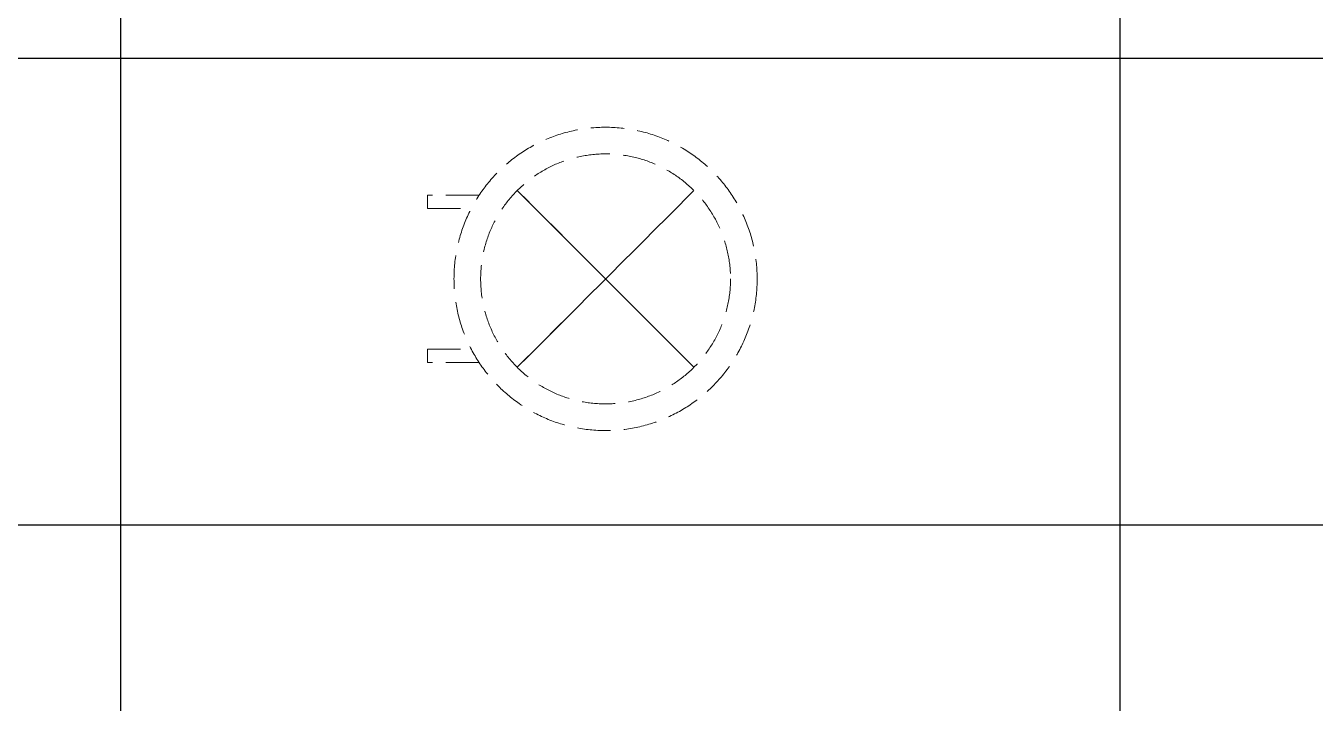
# Model space of a CAD drawing. Extents: x -518115 to 1124316, y -209821 to 1628073.
# Drawn here: x 822711 to 824646, y 259547 to 260564 of the extents above; entities that cross this region are included whole.
import ezdxf

# ---------------------------------------------------------------- set-up
doc = ezdxf.new("R2010")
doc.units = 0
doc.header["$LTSCALE"] = 1000
doc.header["$MEASUREMENT"] = 0
doc.linetypes.add('$1$DASH', pattern=[0.35, 0.25, -0.1])
doc.layers.add('C-Sheet-图框', color=101, linetype='Continuous')
doc.layers.add('平面-空调预留孔', color=173, linetype='Continuous', lineweight=15)

# ---------------------------------------------------------------- blocks, each defined once
blk = doc.blocks.new('dnfhfn')
at = {"linetype": '$1$DASH', "ltscale": 0.2}
for p, q in [((101.9, 495, 0), (121.9, 495, 0)), ((101.9, 417.2, 0), (101.9, 495, 0)), ((121.9, 495, 0), (121.9, 429, 0)), ((353.1, 495, 0), (333.1, 495, 0)), ((333.1, 495, 0), (333.1, 429, 0)), ((353.1, 417.2, 0), (353.1, 495, 0))]:
    blk.add_line(p, q, dxfattribs=at)
at = {"linetype": '$1$DASH', "ltscale": 0.2, "elevation": 0}
for points in [[(94.9, 360.1), (94.9, 360.1), (360.1, 94.9), (360.1, 94.9)], [(360.1, 360.1), (94.9, 94.9), (94.9, 94.9), (360.1, 360.1)]]:
    blk.add_lwpolyline(points, close=True, dxfattribs=at)
at = {"linetype": '$1$DASH', "ltscale": 0.2}
for radius in [227.5, 187.5]:
    blk.add_circle((227.5, 227.5, 0), radius, dxfattribs=at)
blk = doc.blocks.new('A$C78D13F63')
at = {"layer": 'C-Sheet-图框', "color": 0}
for p, q in [((6738.6, 6600), (6738.6, 300)), ((8238.6, 6600), (8238.6, 300)), ((300, 3100), (13786.8, 3100)), ((300, 2400), (13786.8, 2400))]:
    blk.add_line(p, q, dxfattribs=at)
at = {"layer": '平面-空调预留孔', "rotation": 90.00000000000001}
blk.add_blockref('dnfhfn', (7694.1, 2541.2), dxfattribs=at)

msp = doc.modelspace()

# ---------------------------------------------------------------- block references
msp.add_blockref('A$C78D13F63', (816114.1, 257415.2))

doc.saveas('drawing.dxf')
